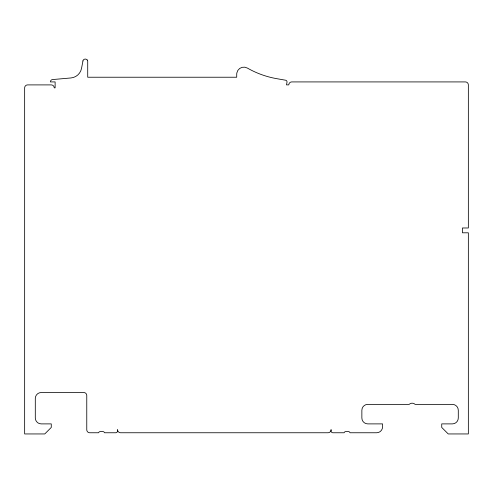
<?xml version="1.0" encoding="UTF-8"?>
<svg xmlns="http://www.w3.org/2000/svg" width="493" height="493" viewBox="0 0 493 493"><rect width="100%" height="100%" fill="white"/><g stroke="black" fill="none" stroke-linecap="round" stroke-linejoin="round"><path stroke-width="0.74" d="M82.966 60.966L81.518 68.428A11.832 11.832 0 0 1 70.93 77.956L52.751 79.552A2.366 2.366 0 0 0 50.385 81.918L55.117 81.918L55.117 87.859L54.23 87.859A2.958 2.958 0 0 0 51.272 84.901L27.608 84.901A2.958 2.958 0 0 0 24.65 87.859L24.65 433.945L44.764 433.945L51.272 427.437L51.272 423.888L41.215 423.888A5.916 5.916 0 0 1 35.299 417.972L35.299 398.449A5.916 5.916 0 0 1 41.215 392.533L83.81 392.533A2.958 2.958 0 0 1 86.768 395.491L86.768 429.804A2.958 2.958 0 0 0 89.726 432.762L98.6 432.762A1.775 1.775 0 0 1 100.276 431.578L102.84 431.578A1.775 1.775 0 0 1 104.516 432.762L115.756 432.762A1.775 1.775 0 0 0 117.531 430.987L117.531 429.797M331.099 429.797L331.099 430.987A1.775 1.775 0 0 0 332.874 432.762L344.114 432.762A1.775 1.775 0 0 1 345.79 431.578L348.354 431.578A1.775 1.775 0 0 1 350.03 432.762L376.652 432.762A5.916 5.916 0 0 0 382.568 426.846L382.568 423.888L367.778 423.888A5.916 5.916 0 0 1 361.862 417.972L361.862 410.281A5.916 5.916 0 0 1 367.778 404.365L409.19 404.365A4.289 4.289 0 0 1 415.106 404.365L452.377 404.365A5.916 5.916 0 0 1 458.293 410.281L458.293 417.972A5.916 5.916 0 0 1 452.377 423.888L441.728 423.888L441.728 427.437L448.236 433.945L468.35 433.945L468.35 232.801L462.434 232.801L462.434 227.982L468.35 227.982L468.35 84.876A2.958 2.958 0 0 0 465.392 81.918L291.757 81.918A2.958 2.958 0 0 0 288.799 84.876L286.488 84.876L286.994 82.294A1.775 1.775 0 0 0 285.576 80.211L276.949 78.707A90.7 90.7 0 0 1 247.381 68.071A7.099 7.099 0 0 0 236.837 72.995A7.931 7.931 0 0 0 236.726 74.203L236.702 77.228L87.717 77.228L87.717 61.422A2.366 2.366 0 0 0 87.255 60.01M331.037 429.797A2.958 2.958 0 0 1 328.079 432.755L120.551 432.755A2.958 2.958 0 0 1 117.593 429.797M82.873 60.947A2.447 2.447 0 0 1 87.224 60.035"/></g></svg>
